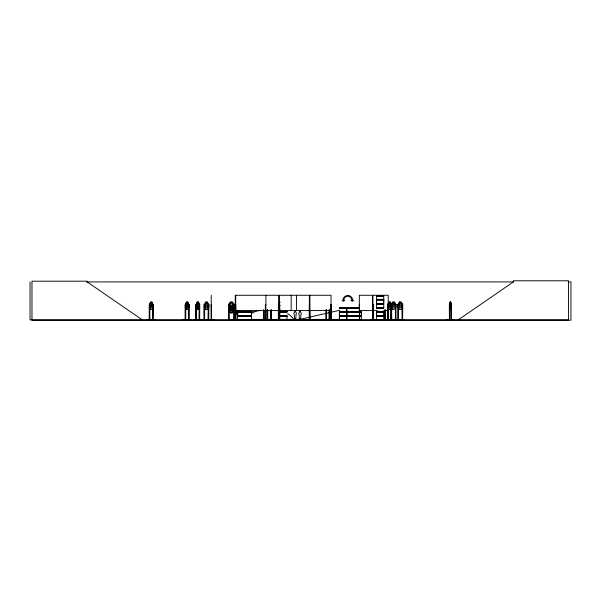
<?xml version="1.0" encoding="UTF-8"?>
<svg xmlns="http://www.w3.org/2000/svg" width="601" height="601" viewBox="0 0 601 601"><rect width="100%" height="100%" fill="white"/><g stroke="black" fill="none" stroke-linecap="round" stroke-linejoin="round"><path stroke-width="0.9" d="M251.406 313.872L251.406 312.107L237.463 312.107M339.4 315.63L339.4 312.107L346.559 312.107L346.552 315.63L339.392 315.63L339.392 312.107M346.552 313.872L346.552 312.107M354.012 315.63L346.972 315.63L346.98 313.872M361.306 313.872L361.306 312.107L354.274 312.107M383.754 315.63L376.587 315.63L376.594 313.872M383.754 303.58L376.587 303.58L376.594 301.822M383.746 313.872L383.746 312.107M383.746 301.822L383.746 300.064M208.464 319.875L208.434 319.326M214.211 319.597L202.402 319.574M238.477 319.875L229.266 319.484M449.811 319.882L449.833 304.384M451.156 304.444L451.163 319.882M449.826 304.489L449.36 304.572L449.413 319.882M390.981 319.882L391.003 304.384M149.814 304.482L149.777 319.882M152.782 304.444L152.631 319.882M185.769 304.444L185.724 319.882M196.535 304.444L196.482 319.882M199.457 304.444L199.314 319.882M204.746 304.459L204.595 319.882M208.464 304.444L208.299 319.882M402.212 304.444L402.715 304.572L402.64 319.882M278.789 304.444L278.781 319.882L279.007 304.572L278.436 304.572M391.521 304.459L391.469 319.882M395.481 304.482L395.39 319.882M229.251 304.459L229.206 319.882L229.266 319.326L228.628 319.326M233.834 304.542L233.736 319.882M279.217 304.572L279.735 304.572L279.848 319.74M376.564 307.689L383.761 307.832M383.754 316.336L376.587 316.336L376.564 319.875M446.783 319.597L454.288 319.875M357.888 319.837L360.735 319.845M197.361 304.572L197.744 302.498M375.422 319.597L370.411 319.845M273.357 319.567L261.074 319.807L274.98 319.882M265.89 319.875L265.89 295.264M266.025 319.589L265.958 319.326M206.286 302.498L205.797 305.639L206.789 306.578L207.3 304.572L206.789 302.498L206.248 302.498M150.648 302.183L150.047 306.39L150.851 307.832L151.655 307.832L152.451 306.39L151.85 302.183L150.603 302.183L149.446 304.572L149.409 319.882M323.826 319.597L333.209 319.589L323.826 319.807M193.755 319.597L201.891 319.597M155.201 319.837L147.035 319.845L155.171 319.882M182.997 319.837L191.156 319.837M449.398 304.549L449.999 302.115L450.727 302.115M449.36 304.572L450.059 302.115M450.667 309.402L451.366 306.953L450.66 302.183L450.983 306.39L450.555 307.832L449.683 306.39M311.438 319.567L307.291 319.845M399.688 319.837L394.474 319.567L399.733 319.882M279.638 302.979L279.097 306.39M279.638 306.442L279.097 309.861L280.179 311.303M391.476 304.564L391.589 319.882M279.442 310.785L279.871 310.897M230.559 302.183L229.612 304.572L229.612 306.39L230.874 307.832L232.129 307.832L233.376 306.39L233.376 304.572L232.437 302.183L230.559 302.183L228.673 304.572L229.199 304.542M230.559 305.646L229.612 308.035L229.612 309.861L230.874 311.303L232.129 311.303L233.376 309.861L233.376 308.035L231.806 302.498L231.175 302.498L230.566 305.639L231.175 306.578L232.444 305.639M376.519 319.792L393.73 319.837M235.164 319.837L235.201 319.326M198.54 305.639L198.142 306.578L197.361 305.639M389.012 302.183C387.465 304.422 387.239 307.216 389.012 309.342M390.117 309.342L391.356 306.976M390.132 309.402L391.319 306.953M196.076 319.882L196.076 304.549L197.338 302.115L198.563 302.115L199.727 304.572L199.667 319.882M198.495 309.342L199.772 306.976L198.51 309.402L197.286 309.402L196.076 306.976L196.166 304.572L197.353 302.183L196.76 306.39L197.556 307.832L198.345 307.832L199.134 306.39L198.54 302.183L197.308 302.183M149.356 304.549L150.626 302.115L151.873 302.115L153.052 304.572L153.097 306.976L151.82 309.402L150.581 309.402L149.356 306.976M186.58 302.115L185.348 304.572L185.356 319.882M186.528 309.402L187.82 309.402L189.007 306.953L189.045 304.549L187.82 302.115L186.528 302.115C184.717 304.249 185.063 307.186 186.58 309.402M187.82 309.402L188.954 306.953M188.398 306.39L187.61 307.832L186.806 307.832L185.994 306.39L186.595 302.183L187.805 302.183L188.398 304.572L188.429 319.882M204.13 319.882L204.13 304.572L205.76 302.115L207.322 302.115M207.285 309.402L208.81 306.953L208.825 304.549L207.285 302.115M399.53 302.115L397.937 304.549L397.937 306.976L399.53 309.402M399.552 302.183L397.975 304.549L398.576 304.572L398.508 319.882M395.931 304.549L390.935 304.542L392.641 302.115L394.301 302.115L395.931 304.549L395.969 319.882L396.036 319.326L395.39 319.326M279.908 302.115L278.691 303.971L279.938 302.183M346.567 319.732L339.37 319.875M228.605 308.012L230.521 305.586L232.467 305.586L234.39 308.012L234.39 310.447L232.467 312.873L230.521 312.873L228.605 310.447M232.437 309.342L234.322 306.953M234.322 310.424L232.437 312.813L230.559 312.813M287.571 313.572A64.698 36.143 -37.2 0 1 294.099 319.717L294.715 319.867L293.912 319.567M295.474 319.867L296.105 319.717C296.045 318.282 296.548 321.28 294.062 319.792M296.008 319.875L295.745 319.882M300.823 319.582C302.348 319.875 297.593 319.574 299.17 319.867M300.853 319.882L300.613 319.882M300.598 319.717L298.93 319.792L299.306 319.882M235.584 311.228L236.802 310.266M236.839 310.319L235.645 311.258L238.034 310.326M294.828 310.439L294.505 312.377A1.277 1.277 0 0 0 294.242 314.383L294.505 319.304L295.782 319.304L296.045 314.383A1.277 1.277 0 0 0 295.782 312.377L295.459 310.439M299.689 310.439L299.366 312.377A1.277 1.277 0 0 0 299.103 314.383L299.366 319.304L300.643 319.304L300.913 314.383A1.277 1.277 0 0 0 300.643 312.377L300.327 310.439M382.529 319.845L404.42 319.597L401.047 319.597M458.217 319.882L513.389 281.914L513.389 280.795L568.554 280.795L568.554 319.882L30.05 319.882L30.05 281.914M276.633 319.875L287.03 319.634M300.477 319.882L300.973 319.785M278.879 319.845L278.834 295.264L235.261 295.264L235.329 319.882M354.274 316.336L361.314 316.336L361.314 319.732L346.95 319.875M238.034 311.258L235.96 311.896L235.96 312.52L238.034 313.136M339.865 310.221L299.2 319.582L299.043 319.048L298.952 319.717M196.504 304.564L195.964 304.572L195.956 319.882M149.769 304.572L149.251 304.572L149.251 319.882M185.717 304.572L185.206 304.572L185.221 319.882M86.454 281.914L513.675 281.914M568.133 281.914L570.95 281.914L570.95 320.205L31.988 320.205L31.988 281.193L87.16 281.193L87.16 281.914L142.324 319.882M376.579 295.82L383.761 295.82M376.594 296.173L383.746 296.173M383.754 299.358L376.587 299.358L376.587 295.962L383.761 295.947L383.746 299.358M376.534 299.599L383.799 299.599M376.534 299.816L383.799 299.816M390.184 302.115L388.945 302.115L387.81 304.572L387.915 319.882M399.492 302.115L401.1 302.115L402.655 304.549L401.04 302.183L399.515 302.183L398.748 306.39L399.778 307.832L400.792 307.832L401.799 306.39L401.04 302.183M390.162 302.183L388.96 302.183L388.381 304.572L388.381 306.39L389.155 307.832L389.929 307.832L390.688 306.39L390.117 302.183M394.271 302.183L392.633 302.183L391.829 304.572L391.829 306.39L392.904 307.832L393.978 307.832L395.037 306.39L394.241 302.183L395.849 304.572L395.931 306.976L394.264 309.402L392.611 309.402L390.973 306.976L390.973 304.361M450.72 302.183L450.006 302.183L449.683 304.572L449.623 319.882M197.699 302.498L198.142 302.498L198.54 304.572M389.771 302.498L389.343 302.498L388.967 304.572L389.343 306.578L390.117 305.639L389.726 302.498M393.73 302.498L393.159 302.498L392.641 304.572L393.159 306.578L394.241 305.639L393.7 302.498M400.559 302.498L400.018 302.498L399.522 304.572L400.018 306.578L401.047 305.639L400.521 302.498M376.534 303.828L383.799 303.828M376.534 304.046L383.799 304.046M188.654 304.354L188.579 319.882M188.466 304.572L189.045 304.549L188.932 319.882M199.72 304.549L199.201 304.572M204.25 319.882L204.227 304.549M204.663 304.542L204.13 304.572M208.825 304.549L208.231 304.572L208.186 319.882M387.773 304.549L388.344 304.572M451.328 304.549L451.351 319.882L451.291 319.326M152.511 304.572L153.097 304.549L153 319.882M211.236 304.572L211.432 319.882M233.766 304.572L234.315 304.572L234.255 319.882M235.261 304.572L235.78 304.572L235.84 319.882M265.897 304.572L265.372 304.572L265.311 319.882M309.868 304.572L309.335 304.572L309.32 319.882M359.315 304.572L359.668 319.882M372.68 304.572L372.327 319.882M372.89 304.572L373.319 304.572L373.319 319.882M390.928 304.572L391.642 304.572L391.694 319.882M395.375 304.572L395.984 304.572M451.118 304.572L451.554 304.572L451.561 319.882L451.141 319.326M185.303 306.976L186.595 309.342M208.772 306.953L207.322 309.402L205.722 309.402L204.19 306.976L205.76 309.402M390.973 306.976L392.641 309.402M402.565 306.953L401.062 309.402L399.492 309.402M376.579 307.682L383.761 307.682L383.754 304.294L376.587 304.294L376.587 307.682L383.746 307.592M339.385 307.87L346.567 307.87M346.965 307.87L359.526 307.87M339.385 307.997L346.567 308.012M359.526 307.99L346.965 307.99L346.98 311.401L354.012 311.401M376.579 307.99L383.761 307.99M339.4 308.215L346.552 308.215M346.98 308.215L354.004 308.215M354.282 308.215L359.518 308.215M376.594 308.215L383.746 308.215M390.184 309.402L388.945 309.402L387.81 306.953M450.727 309.402L449.999 309.402L449.36 306.953L450.059 309.402M235.261 310.582L278.834 310.582M279.217 310.582L331.023 310.582M359.315 310.582L372.582 310.582M372.89 310.582L377.398 310.582M383.701 310.582L388.208 310.582M237.463 311.401L251.413 311.401M279.871 311.401L287.038 311.401M339.392 311.401L346.559 311.401L346.559 308.012M354.274 311.401L361.314 311.401M376.587 311.401L383.754 311.401M237.418 311.649L251.458 311.649M279.818 311.649L287.083 311.649M339.34 311.649L346.604 311.649M346.92 311.649L354.064 311.649M354.222 311.649L361.366 311.649M376.534 311.649L383.799 311.649M237.418 311.866L251.458 311.866M279.818 311.866L287.083 311.866M339.34 311.866L346.604 311.866M346.92 311.866L354.064 311.866M354.222 311.866L361.366 311.866M376.534 311.866L383.799 311.866M279.871 312.107L287.038 312.107M354.012 312.107L346.972 312.107L346.972 315.63M279.871 312.813L278.233 310.447L279.878 312.873M237.463 315.63L251.413 315.63L251.413 312.107M279.871 315.63L287.038 315.63M354.274 315.63L361.314 315.63L361.314 312.107M237.418 315.871L251.458 315.871M279.818 315.871L287.083 315.871M339.34 315.871L346.604 315.871M346.92 315.871L354.064 315.871M354.222 315.871L361.366 315.871M376.534 315.871L383.799 315.871M237.418 316.088L251.458 316.088M279.818 316.088L287.083 316.088M339.34 316.088L346.604 316.088M346.92 316.088L354.064 316.088M354.222 316.088L361.366 316.088M376.534 316.088L383.799 316.088M279.871 316.336L287.038 316.336L286.985 319.882M339.392 319.732L339.392 316.336L346.559 316.336L346.559 319.732M354.012 316.336L346.972 316.336L346.972 319.732M149.213 319.326L149.784 319.326M152.474 319.326L153.045 319.326M185.168 319.326L185.739 319.326M188.429 319.326L188.999 319.326M195.911 319.326L196.482 319.326M199.72 319.326L199.149 319.326L199.164 319.882L199.201 308.17M204.077 319.326L204.716 319.326L204.716 319.882M208.179 319.326L208.817 319.326L208.817 319.882M211.492 319.326L211.176 319.882L211.236 295.264M233.736 319.326L234.45 319.845M359.668 319.326L359.293 319.882M372.327 319.326L372.703 319.882L372.582 295.264L359.315 295.264L359.39 319.882M372.845 319.326L373.371 319.326L373.349 319.882M384.843 319.326L385.399 319.326M387.735 319.326L388.426 319.326M391.694 319.326L390.95 319.326L390.981 319.875M402.122 319.326L402.768 319.326L402.76 319.882M449.383 319.326L449.833 319.326M286.985 319.567L275.521 319.882M287.331 319.567L287.714 319.882M295.512 319.477L293.341 319.882M295.97 319.567L298.036 319.567M299.523 319.477L300.372 319.477M333.209 319.574L323.856 319.882M155.193 319.597L147.057 319.807M251.406 319.634L232.73 319.574L251.421 319.74L251.413 316.336L237.463 316.336L237.448 319.875M261.074 319.589L273.275 319.882M294.084 319.582L296.045 319.582M346.552 319.634L339.4 319.634L339.4 316.336M346.98 319.634L361.306 319.634M376.594 319.634L393.723 319.597M276.498 319.837L287.045 319.74M401.085 319.845L404.428 319.837M235.645 313.144L237.44 314.556L235.584 313.174L238.034 314.09M301.093 319.882L300.485 319.717M309.981 319.837L309.853 295.264M329.108 319.567L329.198 309.973M329.303 319.845L329.363 309.973M294.452 319.717L294.182 319.048L294.332 319.582M228.673 306.953L230.559 309.342M228.605 306.976L230.521 309.402L232.467 309.402L234.39 306.976L234.39 304.549L232.467 302.115L230.521 302.115L228.605 304.549L228.628 319.882M278.691 307.554L279.908 309.402M187.775 302.115L189.007 304.572M151.805 302.183L153.007 304.572M196.114 306.953L197.338 309.402L197.338 302.115M390.132 302.115L391.319 304.572M450.667 302.115L451.366 304.572M449.556 319.326L449.525 319.882M402.617 304.549L402.527 319.882M402.377 319.326L402.377 319.882M402.294 304.572L402.294 319.882M402.129 304.376L402.242 319.882M398.621 319.882L398.621 319.326L397.982 319.326L397.99 319.882M398.373 304.376L398.455 319.882M398.155 304.572L398.155 319.882M398.027 304.572L398.05 319.882M395.796 319.326L395.811 319.882M395.631 319.326L395.631 319.882M395.548 304.572L395.496 319.882M391.356 304.549L391.251 319.882M391.206 304.572L391.116 319.882M388.381 308.26L388.381 319.882M388.344 306.367L388.238 319.882L388.208 295.264L372.89 295.264L372.868 319.882M388.028 306.367L388.028 319.882M387.78 309.973L387.75 319.882M385.346 309.973L385.384 319.882M385.339 319.326L385.339 319.882M385.181 309.973L385.218 319.882M385.053 309.973L385.053 319.882M384.888 309.973L384.888 319.882M383.746 303.58L383.754 300.064L376.587 300.064L376.587 303.58M383.746 315.63L383.754 312.107L376.587 312.107L376.587 315.63M383.746 316.336L383.754 319.732M373.146 304.572L373.176 319.882M373.063 304.572L373.033 319.882M372.455 304.572L372.455 319.882M359.541 304.572L359.541 319.882M359.082 319.882L359.082 319.409L234.758 319.409L234.758 319.882M358.752 319.409L358.752 319.882M357.963 319.409L357.963 319.882M331.677 319.409L331.677 319.882M331.166 319.882L331.166 304.572L330.663 304.572L330.685 319.882L330.618 319.326M331.023 319.882L331.023 295.264L279.217 295.264L279.172 319.882L279.157 319.326M330.888 319.326L330.888 319.882M330.805 304.572L330.76 319.882M329.679 309.973L329.709 319.882M329.521 309.973L329.521 319.882M329.423 319.326L329.431 319.882M326.561 309.973L326.598 319.882M326.403 309.973L326.441 319.882M326.343 319.326L326.305 319.882M326.245 309.973L326.208 319.882M326.088 309.973L326.05 319.882M309.733 310.101L309.77 319.882M309.643 319.326L309.665 319.882M309.507 304.572L309.59 319.882M309.365 295.264L309.387 319.882M300.305 319.582L300.305 318.462L299.719 318.462L299.719 319.582M299.208 319.048L299.208 319.582M296.436 295.264L296.436 310.582M295.444 319.582L295.444 318.462L294.858 318.462L294.858 319.582M291.462 319.882L289.674 319.882M291.169 295.264L291.169 310.582M289.389 319.882L288.044 319.882M283.311 319.326L283.311 319.882M283.259 319.326L283.206 319.882M283.079 319.326L283.094 319.882M282.883 319.326L282.816 319.882M282.733 319.326L282.763 319.882M282.658 319.484L282.643 319.882M279.796 319.326L279.818 319.882M278.571 304.572L278.571 319.882M278.436 309.973L278.541 319.882M278.338 309.973L278.398 319.882M278.286 319.326L278.286 319.882M271.321 319.326L271.321 319.882L271.276 309.973M271.134 309.973L271.074 319.882M270.908 309.973L270.908 319.882M270.863 319.326L270.863 319.882M270.766 309.973L270.728 319.882M267.663 309.973L267.708 319.882M267.648 319.326L267.565 319.882M267.528 309.973L267.437 319.882M267.302 309.973L267.362 319.882M267.16 309.973L267.182 319.882M267.114 319.326L267.114 319.882M265.432 319.326L265.439 319.882M263.952 310.101L263.944 319.882M263.779 310.101L263.809 319.882M263.689 310.101L263.659 319.882M263.516 319.326L263.516 319.882L263.516 310.101M253.84 311.513L253.84 312.948M252.563 311.513L252.563 312.948M235.877 319.409L235.877 319.882M235.697 295.264L235.705 319.882M235.502 304.572L235.502 319.882M235.434 319.326L235.442 319.882M233.857 319.326L233.857 319.882M228.748 319.326L228.748 319.882M208.772 304.572L208.697 319.882M208.645 304.572L208.562 319.882M204.468 319.326L204.483 319.882M204.332 319.326L204.317 319.882M199.562 319.326L199.562 319.882M199.524 304.572L199.442 319.882M198.563 302.115L198.563 309.402M196.294 304.572L196.332 319.882M196.226 319.326L196.204 319.882M188.797 306.367L188.834 319.882M188.684 319.326L188.714 319.882M185.536 304.572L185.574 319.882M185.454 319.326L185.476 319.882M152.849 306.367L152.887 319.882M152.729 319.326L152.759 319.882M152.511 306.367L152.474 319.882M149.581 308.17L149.626 319.882M149.469 319.326L149.521 319.882M253.84 311.874A64.698 36.143 -37.2 0 1 260.03 310.424M450.224 302.498C449.27 308.26 451.704 306.728 450.224 302.498M151.046 302.498L150.656 305.639L151.444 306.578L151.858 304.572L151.444 302.498L150.994 302.498M186.994 302.498L186.603 305.639L187.399 306.578L187.805 304.572L187.399 302.498L186.949 302.498M230.078 307.224L231.092 309.057L230.033 310.95L231.408 309.395C231.933 311.942 233.999 310.995 231.753 309.042C233.669 307.269 232.129 306.225 231.438 308.681L230.078 307.224M231.175 305.962L230.566 309.102L231.175 310.048L231.806 310.048L232.444 308.035L231.806 305.962L231.175 305.962M205.79 302.183L205.031 306.39L206.045 307.832L207.052 307.832L208.051 306.39L208.051 304.572L207.3 302.183L205.752 302.183M279.848 305.586L278.616 307.404L279.878 305.586M344.538 300.282L343.374 301.401L342.217 300.282L343.013 300.282A4.823 4.823 0 0 1 347.836 295.459A4.823 4.823 0 0 1 352.667 300.282L353.463 300.282L352.224 301.401L350.992 300.282L351.788 300.282A4.027 4.027 0 0 0 347.761 296.255A4.027 4.027 0 0 0 343.727 300.282L344.538 300.282"/></g></svg>
